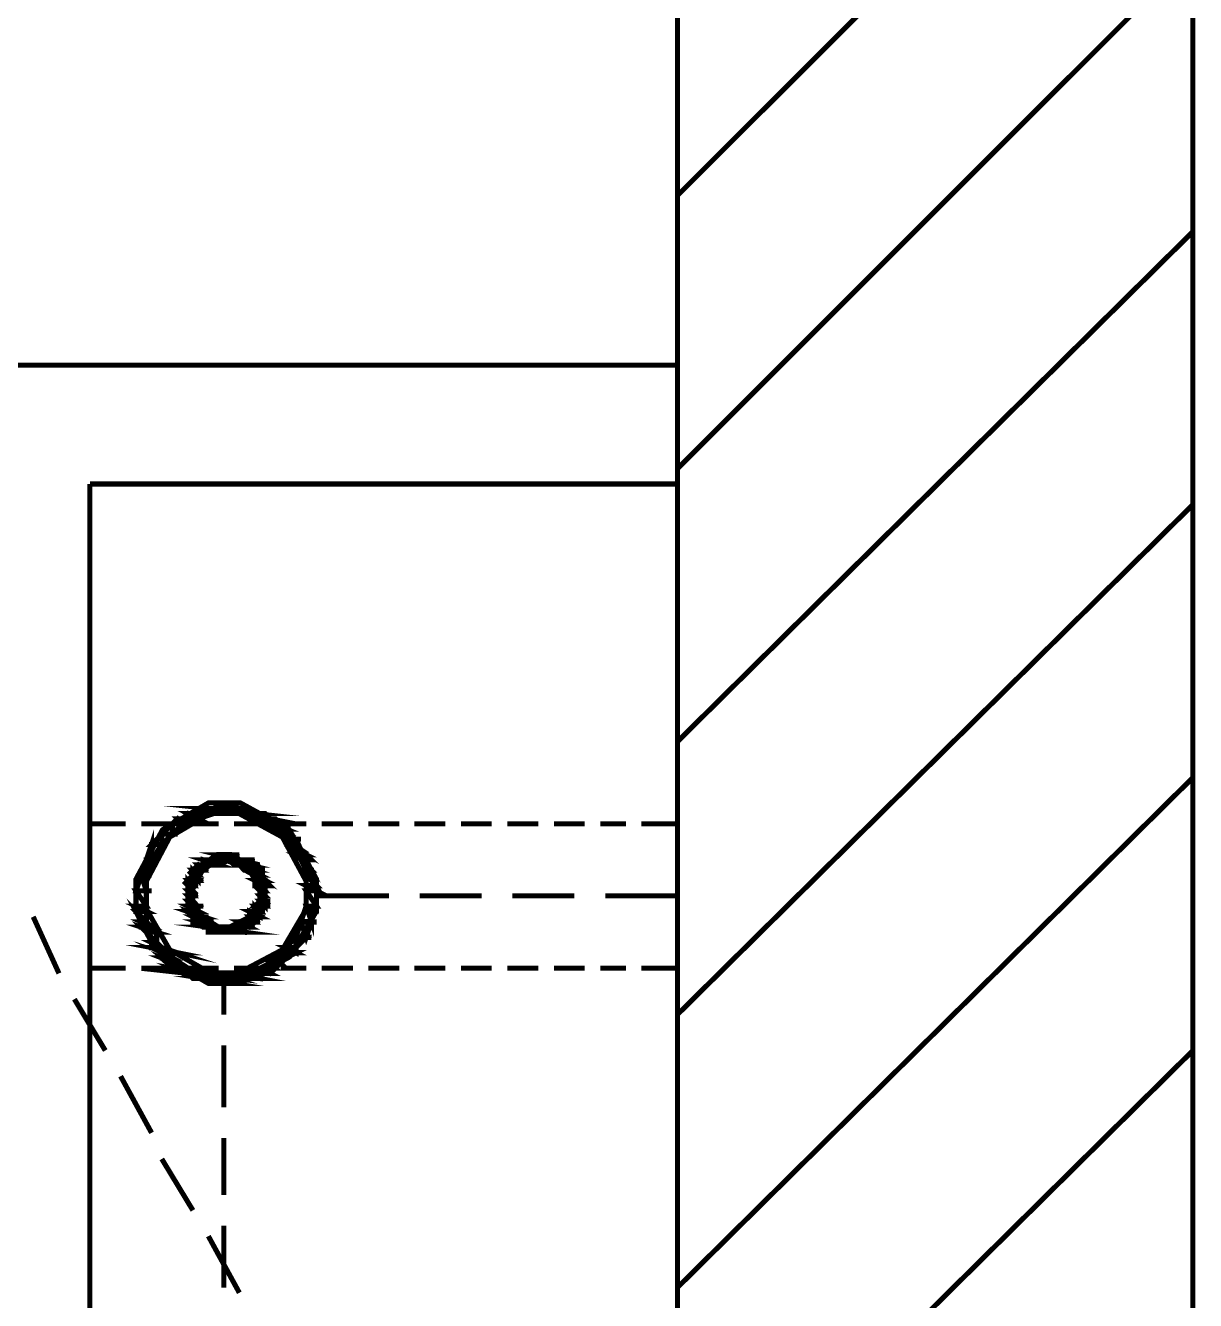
# Model space of a CAD drawing. Header units: metres. Extents: x -593 to 248, y 430 to 1024.
# Drawn here: x -231.32 to -221.69, y 814.31 to 824.8 of the extents above; entities that cross this region are included whole.
import ezdxf

# ---------------------------------------------------------------- set-up
doc = ezdxf.new("R2010")
doc.units = ezdxf.units.M
doc.header["$MEASUREMENT"] = 0
doc.layers.add('C00-00-00-BLACK', color=7, linetype='Continuous')
doc.layers.add('CFF-00-00', color=1, linetype='Continuous')

msp = doc.modelspace()

# ---------------------------------------------------------------- linework, layer by layer
at = {"layer": 'C00-00-00-BLACK', "const_width": 0.0423}
for points in [[(-221.711, 765.245), (-221.711, 832.896)], [(-225.952, 769.484), (-225.952, 828.7)], [(-225.952, 823.4), (-221.711, 827.639)], [(-225.952, 821.153), (-221.711, 825.392)], [(-225.952, 818.907), (-221.711, 823.103)], [(-231.763, 822.004), (-225.952, 822.004)], [(-230.786, 821.027), (-225.952, 821.027)], [(-230.786, 802.885), (-230.786, 821.027)], [(-225.952, 816.661), (-221.711, 820.857)], [(-225.952, 814.415), (-221.711, 818.611)], [(-230.786, 818.231), (-230.49, 818.231)], [(-230.363, 818.231), (-230.107, 818.231)], [(-229.979, 818.231), (-229.725, 818.231)], [(-229.599, 818.231), (-229.345, 818.231)], [(-229.217, 818.231), (-229.006, 818.231)], [(-228.879, 818.231), (-228.621, 818.231)], [(-228.495, 818.231), (-228.241, 818.231)], [(-228.115, 818.231), (-227.861, 818.231)], [(-227.733, 818.231), (-227.479, 818.231)], [(-227.352, 818.231), (-227.096, 818.231)], [(-226.968, 818.231), (-226.714, 818.231)], [(-226.587, 818.231), (-226.375, 818.231)], [(-226.249, 818.231), (-225.952, 818.231)], [(-228.921, 817.638), (-228.325, 817.638)], [(-228.072, 817.638), (-227.563, 817.638)], [(-227.309, 817.638), (-226.8, 817.638)], [(-226.545, 817.638), (-225.952, 817.638)], [(-230.786, 817.043), (-230.49, 817.043)], [(-230.363, 817.043), (-230.107, 817.043)], [(-229.979, 817.043), (-229.725, 817.043)], [(-229.599, 817.043), (-229.345, 817.043)], [(-229.217, 817.043), (-229.006, 817.043)], [(-228.879, 817.043), (-228.621, 817.043)], [(-228.495, 817.043), (-228.241, 817.043)], [(-228.115, 817.043), (-227.861, 817.043)], [(-227.733, 817.043), (-227.479, 817.043)], [(-227.352, 817.043), (-227.096, 817.043)], [(-226.968, 817.043), (-226.714, 817.043)], [(-226.587, 817.043), (-226.375, 817.043)], [(-226.249, 817.043), (-225.952, 817.043)], [(-229.683, 816.661), (-229.683, 816.916)], [(-229.683, 815.899), (-229.683, 816.408)], [(-225.952, 812.169), (-221.711, 816.365)], [(-229.683, 815.177), (-229.683, 815.646)], [(-229.683, 814.415), (-229.683, 814.923)]]:
    msp.add_lwpolyline(points, dxfattribs=at)
for points in [[(-228.921, 817.638), (-228.921, 817.775), (-229.144, 818.181), (-229.549, 818.403), (-229.683, 818.403), (-229.809, 818.403), (-230.188, 818.181), (-230.406, 817.775), (-230.406, 817.638), (-230.406, 817.513), (-230.188, 817.135), (-229.809, 816.917), (-229.683, 816.917), (-229.549, 816.917), (-229.144, 817.135), (-228.921, 817.513), (-228.921, 817.638)], [(-229.683, 818.4), (-229.556, 818.357), (-229.768, 818.357), (-229.683, 818.4)], [(-229.006, 817.638), (-229.006, 817.759), (-229.202, 818.122), (-229.563, 818.318), (-229.683, 818.318), (-229.794, 818.318), (-230.129, 818.122), (-230.321, 817.759), (-230.321, 817.638), (-230.321, 817.528), (-230.129, 817.194), (-229.794, 817.003), (-229.683, 817.003), (-229.563, 817.003), (-229.202, 817.194), (-229.006, 817.528), (-229.006, 817.638)], [(-229.514, 818.357), (-229.811, 818.357), (-229.429, 818.315), (-229.514, 818.357)], [(-230.064, 818.272), (-230.022, 818.231), (-230.107, 818.231), (-230.064, 818.272)], [(-229.979, 818.315), (-229.895, 818.272), (-230.022, 818.272), (-229.979, 818.315)], [(-229.768, 818.315), (-229.979, 818.315), (-229.895, 818.272), (-229.768, 818.315)], [(-229.938, 818.315), (-229.768, 818.315), (-229.979, 818.315), (-229.938, 818.315)], [(-229.811, 818.357), (-229.429, 818.315), (-229.895, 818.315), (-229.811, 818.357)], [(-229.895, 818.315), (-229.386, 818.315), (-229.938, 818.315), (-229.895, 818.315)], [(-229.386, 818.315), (-229.938, 818.315), (-229.386, 818.315)], [(-229.938, 818.315), (-229.386, 818.315), (-229.345, 818.315), (-229.938, 818.315)], [(-229.641, 818.315), (-229.938, 818.315), (-229.768, 818.315), (-229.641, 818.315)], [(-229.429, 818.315), (-229.895, 818.315), (-229.386, 818.315), (-229.429, 818.315)], [(-229.768, 818.357), (-229.514, 818.357), (-229.811, 818.357), (-229.768, 818.357)], [(-229.556, 818.357), (-229.768, 818.357), (-229.514, 818.357), (-229.556, 818.357)], [(-229.345, 818.315), (-229.514, 818.315), (-229.302, 818.272), (-229.345, 818.315)], [(-229.514, 818.315), (-229.302, 818.272), (-229.429, 818.272), (-229.514, 818.315)], [(-229.386, 818.315), (-229.641, 818.315), (-229.345, 818.315), (-229.386, 818.315)], [(-229.641, 818.315), (-229.345, 818.315), (-229.514, 818.315), (-229.641, 818.315)], [(-229.386, 818.272), (-229.175, 818.188), (-229.302, 818.188), (-229.386, 818.272)], [(-229.26, 818.188), (-229.133, 818.104), (-229.175, 818.104), (-229.26, 818.188)], [(-230.194, 818.145), (-230.194, 818.061), (-230.278, 818.061), (-230.194, 818.145)], [(-230.107, 818.231), (-230.107, 818.145), (-230.194, 818.145), (-230.107, 818.231)], [(-230.022, 818.231), (-230.107, 818.231), (-230.107, 818.145), (-230.022, 818.231)], [(-229.938, 818.272), (-230.064, 818.272), (-230.022, 818.231), (-229.938, 818.272)], [(-230.022, 818.272), (-229.938, 818.272), (-230.064, 818.272), (-230.022, 818.272)], [(-229.895, 818.272), (-230.022, 818.272), (-229.938, 818.272), (-229.895, 818.272)], [(-229.26, 818.272), (-229.386, 818.272), (-229.175, 818.188), (-229.26, 818.272)], [(-229.302, 818.272), (-229.429, 818.272), (-229.26, 818.272), (-229.302, 818.272)], [(-229.429, 818.272), (-229.26, 818.272), (-229.386, 818.272), (-229.429, 818.272)], [(-229.175, 818.104), (-229.049, 818.018), (-229.09, 818.018), (-229.175, 818.104)], [(-229.175, 818.188), (-229.26, 818.188), (-229.133, 818.104), (-229.175, 818.188)], [(-229.175, 818.188), (-229.302, 818.188), (-229.26, 818.188), (-229.175, 818.188)], [(-229.302, 818.188), (-229.175, 818.188), (-229.133, 818.188), (-229.302, 818.188)], [(-230.278, 818.061), (-230.278, 817.934), (-230.321, 817.934), (-230.278, 818.061)], [(-230.107, 818.145), (-230.194, 818.145), (-230.107, 818.145)], [(-230.194, 818.145), (-230.107, 818.145), (-230.064, 818.145), (-230.194, 818.145)], [(-230.107, 818.145), (-230.194, 818.145), (-230.194, 818.061), (-230.107, 818.145)], [(-229.09, 818.104), (-229.175, 818.104), (-229.049, 818.018), (-229.09, 818.104)], [(-229.09, 818.104), (-229.049, 818.104), (-229.175, 818.104), (-229.09, 818.104)], [(-229.09, 818.104), (-229.175, 818.104), (-229.133, 818.104), (-229.09, 818.104)], [(-230.321, 817.934), (-230.321, 817.808), (-230.363, 817.808), (-230.321, 817.934)], [(-230.194, 818.061), (-230.278, 818.061), (-230.194, 818.061)], [(-230.278, 818.061), (-230.194, 818.061), (-230.148, 818.061), (-230.278, 818.061)], [(-230.194, 818.061), (-230.278, 818.061), (-230.278, 817.934), (-230.194, 818.061)], [(-229.345, 817.638), (-229.345, 817.697), (-229.451, 817.872), (-229.625, 817.978), (-229.683, 817.978), (-229.736, 817.978), (-229.895, 817.872), (-229.979, 817.697), (-229.979, 817.638), (-229.979, 817.586), (-229.895, 817.427), (-229.736, 817.342), (-229.683, 817.342), (-229.625, 817.342), (-229.451, 817.427), (-229.345, 817.586), (-229.345, 817.638)], [(-229.599, 817.976), (-229.725, 817.976), (-229.556, 817.934), (-229.599, 817.976)], [(-229.725, 817.976), (-229.556, 817.934), (-229.768, 817.934), (-229.725, 817.976)], [(-229.683, 817.976), (-229.599, 817.976), (-229.725, 817.976), (-229.683, 817.976)], [(-229.725, 817.976), (-229.599, 817.976), (-229.556, 817.976), (-229.725, 817.976)], [(-229.599, 817.976), (-229.556, 817.976), (-229.725, 817.976), (-229.599, 817.976)], [(-229.09, 817.976), (-229.006, 817.934), (-229.049, 817.934), (-229.09, 817.976)], [(-229.049, 818.018), (-229.09, 818.018), (-229.006, 817.976), (-229.049, 818.018)], [(-229.006, 817.976), (-229.09, 817.976), (-229.006, 817.934), (-229.006, 817.976)], [(-229.049, 817.934), (-228.963, 817.849), (-229.006, 817.849), (-229.049, 817.934)], [(-229.09, 818.018), (-229.006, 817.976), (-229.09, 817.976), (-229.09, 818.018)], [(-230.278, 817.934), (-230.321, 817.934), (-230.278, 817.934)], [(-230.321, 817.934), (-230.278, 817.934), (-230.236, 817.934), (-230.321, 817.934)], [(-230.278, 817.934), (-230.321, 817.934), (-230.321, 817.808), (-230.278, 817.934)], [(-229.895, 817.892), (-229.852, 817.849), (-229.938, 817.849), (-229.895, 817.892)], [(-229.641, 817.934), (-229.852, 817.934), (-229.725, 817.892), (-229.641, 817.934)], [(-229.386, 817.638), (-229.386, 817.692), (-229.472, 817.85), (-229.633, 817.934), (-229.685, 817.934), (-229.73, 817.934), (-229.86, 817.85), (-229.94, 817.692), (-229.94, 817.638), (-229.94, 817.595), (-229.86, 817.463), (-229.73, 817.383), (-229.685, 817.383), (-229.633, 817.383), (-229.472, 817.463), (-229.386, 817.595), (-229.386, 817.638)], [(-229.938, 817.849), (-229.895, 817.808), (-229.938, 817.808), (-229.938, 817.849)], [(-229.811, 817.892), (-229.895, 817.892), (-229.852, 817.849), (-229.811, 817.892)], [(-229.852, 817.892), (-229.768, 817.892), (-229.895, 817.892), (-229.852, 817.892)], [(-229.811, 817.892), (-229.895, 817.892), (-229.811, 817.892)], [(-229.895, 817.892), (-229.811, 817.892), (-229.768, 817.892), (-229.895, 817.892)], [(-229.811, 817.892), (-229.768, 817.892), (-229.895, 817.892), (-229.811, 817.892)], [(-229.811, 817.892), (-229.895, 817.892), (-229.768, 817.892), (-229.811, 817.892)], [(-229.852, 817.934), (-229.725, 817.892), (-229.852, 817.892), (-229.852, 817.934)], [(-229.811, 817.934), (-229.514, 817.934), (-229.852, 817.934), (-229.811, 817.934)], [(-229.472, 817.934), (-229.852, 817.934), (-229.472, 817.934)], [(-229.852, 817.934), (-229.472, 817.934), (-229.429, 817.934), (-229.852, 817.934)], [(-229.472, 817.934), (-229.429, 817.934), (-229.852, 817.934), (-229.472, 817.934)], [(-229.472, 817.934), (-229.852, 817.934), (-229.514, 817.934), (-229.472, 817.934)], [(-229.725, 817.892), (-229.852, 817.892), (-229.768, 817.892), (-229.725, 817.892)], [(-229.556, 817.934), (-229.768, 817.934), (-229.811, 817.934), (-229.556, 817.934)], [(-229.556, 817.934), (-229.811, 817.934), (-229.514, 817.934), (-229.556, 817.934)], [(-229.472, 817.934), (-229.641, 817.934), (-229.472, 817.892), (-229.472, 817.934)], [(-229.768, 817.934), (-229.556, 817.934), (-229.514, 817.934), (-229.768, 817.934)], [(-229.641, 817.934), (-229.472, 817.892), (-229.599, 817.892), (-229.641, 817.934)], [(-229.429, 817.892), (-229.556, 817.892), (-229.429, 817.849), (-229.429, 817.892)], [(-229.556, 817.892), (-229.429, 817.849), (-229.514, 817.849), (-229.556, 817.892)], [(-229.472, 817.892), (-229.599, 817.892), (-229.472, 817.892)], [(-229.599, 817.892), (-229.472, 817.892), (-229.556, 817.892), (-229.599, 817.892)], [(-229.472, 817.849), (-229.386, 817.808), (-229.429, 817.808), (-229.472, 817.849)], [(-229.429, 817.892), (-229.386, 817.892), (-229.556, 817.892), (-229.429, 817.892)], [(-229.429, 817.892), (-229.556, 817.892), (-229.472, 817.892), (-229.429, 817.892)], [(-229.006, 817.934), (-229.049, 817.934), (-228.963, 817.849), (-229.006, 817.934)], [(-229.006, 817.849), (-228.963, 817.808), (-229.006, 817.808), (-229.006, 817.849)], [(-230.363, 817.808), (-230.321, 817.679), (-230.406, 817.679), (-230.363, 817.808)], [(-230.321, 817.808), (-230.363, 817.808), (-230.321, 817.679), (-230.321, 817.808)], [(-230.363, 817.808), (-230.321, 817.808), (-230.278, 817.808), (-230.363, 817.808)], [(-230.321, 817.808), (-230.278, 817.808), (-230.363, 817.808), (-230.321, 817.808)], [(-229.938, 817.808), (-229.895, 817.765), (-229.979, 817.765), (-229.938, 817.808)], [(-229.895, 817.765), (-229.979, 817.765), (-229.938, 817.722), (-229.895, 817.765)], [(-229.979, 817.765), (-229.938, 817.722), (-229.979, 817.722), (-229.979, 817.765)], [(-229.895, 817.765), (-229.979, 817.765), (-229.895, 817.765)], [(-229.979, 817.765), (-229.895, 817.765), (-229.852, 817.765), (-229.979, 817.765)], [(-229.979, 817.722), (-229.938, 817.679), (-229.979, 817.679), (-229.979, 817.722)], [(-229.852, 817.849), (-229.938, 817.849), (-229.895, 817.808), (-229.852, 817.849)], [(-229.895, 817.808), (-229.938, 817.808), (-229.895, 817.765), (-229.895, 817.808)], [(-229.938, 817.849), (-229.852, 817.849), (-229.811, 817.849), (-229.938, 817.849)], [(-229.852, 817.849), (-229.811, 817.849), (-229.938, 817.849), (-229.852, 817.849)], [(-229.386, 817.849), (-229.472, 817.849), (-229.386, 817.808), (-229.386, 817.849)], [(-229.429, 817.849), (-229.514, 817.849), (-229.386, 817.849), (-229.429, 817.849)], [(-229.514, 817.849), (-229.386, 817.849), (-229.472, 817.849), (-229.514, 817.849)], [(-229.386, 817.808), (-229.429, 817.808), (-229.345, 817.765), (-229.386, 817.808)], [(-229.345, 817.765), (-229.429, 817.765), (-229.345, 817.722), (-229.345, 817.765)], [(-229.472, 817.849), (-229.386, 817.849), (-229.345, 817.849), (-229.472, 817.849)], [(-229.386, 817.849), (-229.345, 817.849), (-229.472, 817.849), (-229.386, 817.849)], [(-229.429, 817.808), (-229.345, 817.765), (-229.429, 817.765), (-229.429, 817.808)], [(-229.429, 817.808), (-229.386, 817.808), (-229.345, 817.808), (-229.429, 817.808)], [(-229.386, 817.808), (-229.345, 817.808), (-229.429, 817.808), (-229.386, 817.808)], [(-229.429, 817.765), (-229.345, 817.722), (-229.429, 817.722), (-229.429, 817.765)], [(-229.386, 817.722), (-229.345, 817.679), (-229.386, 817.679), (-229.386, 817.722)], [(-228.963, 817.849), (-229.006, 817.849), (-228.963, 817.808), (-228.963, 817.849)], [(-228.963, 817.808), (-229.006, 817.808), (-228.921, 817.722), (-228.963, 817.808)], [(-229.006, 817.808), (-228.921, 817.722), (-229.006, 817.722), (-229.006, 817.808)], [(-230.321, 817.679), (-230.406, 817.679), (-230.321, 817.553), (-230.321, 817.679)], [(-230.406, 817.679), (-230.321, 817.553), (-230.406, 817.553), (-230.406, 817.679)], [(-230.406, 817.679), (-230.321, 817.679), (-230.278, 817.679), (-230.406, 817.679)], [(-230.321, 817.679), (-230.278, 817.679), (-230.406, 817.679), (-230.321, 817.679)], [(-229.938, 817.679), (-229.979, 817.679), (-229.938, 817.638), (-229.938, 817.679)], [(-229.938, 817.722), (-229.979, 817.722), (-229.938, 817.679), (-229.938, 817.722)], [(-229.938, 817.722), (-229.979, 817.722), (-229.938, 817.722)], [(-229.979, 817.722), (-229.938, 817.722), (-229.895, 817.722), (-229.979, 817.722)], [(-229.979, 817.679), (-229.938, 817.638), (-229.979, 817.638), (-229.979, 817.679)], [(-229.979, 817.638), (-229.938, 817.595), (-229.979, 817.595), (-229.979, 817.638)], [(-229.345, 817.722), (-229.429, 817.722), (-229.345, 817.722)], [(-229.429, 817.722), (-229.345, 817.722), (-229.386, 817.722), (-229.429, 817.722)], [(-229.345, 817.679), (-229.386, 817.679), (-229.345, 817.638), (-229.345, 817.679)], [(-229.345, 817.722), (-229.386, 817.722), (-229.345, 817.679), (-229.345, 817.722)], [(-229.386, 817.679), (-229.345, 817.638), (-229.386, 817.638), (-229.386, 817.679)], [(-229.386, 817.638), (-229.345, 817.595), (-229.386, 817.595), (-229.386, 817.638)], [(-228.921, 817.722), (-229.006, 817.722), (-228.921, 817.679), (-228.921, 817.722)], [(-228.921, 817.679), (-229.006, 817.679), (-228.921, 817.553), (-228.921, 817.679)], [(-229.006, 817.722), (-228.921, 817.679), (-229.006, 817.679), (-229.006, 817.722)], [(-229.006, 817.679), (-228.921, 817.553), (-229.006, 817.553), (-229.006, 817.679)], [(-230.321, 817.553), (-230.406, 817.553), (-230.321, 817.511), (-230.321, 817.553)], [(-230.406, 817.509), (-230.321, 817.423), (-230.363, 817.423), (-230.406, 817.509)], [(-230.406, 817.553), (-230.321, 817.511), (-230.406, 817.511), (-230.406, 817.553)], [(-229.895, 817.553), (-229.979, 817.553), (-229.895, 817.511), (-229.895, 817.553)], [(-229.938, 817.595), (-229.979, 817.595), (-229.938, 817.553), (-229.938, 817.595)], [(-229.938, 817.638), (-229.979, 817.638), (-229.938, 817.595), (-229.938, 817.638)], [(-229.979, 817.638), (-229.938, 817.638), (-229.895, 817.638), (-229.979, 817.638)], [(-229.938, 817.638), (-229.895, 817.638), (-229.979, 817.638), (-229.938, 817.638)], [(-229.979, 817.595), (-229.938, 817.553), (-229.979, 817.553), (-229.979, 817.595)], [(-229.979, 817.553), (-229.895, 817.511), (-229.979, 817.511), (-229.979, 817.553)], [(-229.895, 817.553), (-229.852, 817.553), (-229.979, 817.553), (-229.895, 817.553)], [(-229.895, 817.553), (-229.979, 817.553), (-229.938, 817.553), (-229.895, 817.553)], [(-229.386, 817.595), (-229.345, 817.553), (-229.429, 817.553), (-229.386, 817.595)], [(-229.345, 817.553), (-229.429, 817.553), (-229.386, 817.509), (-229.345, 817.553)], [(-229.429, 817.553), (-229.386, 817.509), (-229.429, 817.509), (-229.429, 817.553)], [(-229.345, 817.553), (-229.429, 817.553), (-229.345, 817.553)], [(-229.429, 817.553), (-229.345, 817.553), (-229.302, 817.553), (-229.429, 817.553)], [(-229.345, 817.595), (-229.386, 817.595), (-229.345, 817.553), (-229.345, 817.595)], [(-229.345, 817.638), (-229.386, 817.638), (-229.345, 817.595), (-229.345, 817.638)], [(-229.345, 817.595), (-229.386, 817.595), (-229.345, 817.595)], [(-229.386, 817.595), (-229.345, 817.595), (-229.302, 817.595), (-229.386, 817.595)], [(-229.006, 817.553), (-228.963, 817.426), (-229.049, 817.426), (-229.006, 817.553)], [(-228.963, 817.553), (-229.006, 817.553), (-228.963, 817.426), (-228.963, 817.553)], [(-228.963, 817.553), (-228.921, 817.553), (-229.006, 817.553), (-228.963, 817.553)], [(-228.963, 817.553), (-229.006, 817.553), (-228.921, 817.553), (-228.963, 817.553)], [(-230.321, 817.509), (-230.406, 817.509), (-230.321, 817.423), (-230.321, 817.509)], [(-230.321, 817.423), (-230.363, 817.423), (-230.278, 817.381), (-230.321, 817.423)], [(-229.895, 817.509), (-229.979, 817.509), (-229.852, 817.466), (-229.895, 817.509)], [(-229.979, 817.509), (-229.852, 817.466), (-229.938, 817.466), (-229.979, 817.509)], [(-229.852, 817.466), (-229.938, 817.466), (-229.852, 817.423), (-229.852, 817.466)], [(-229.895, 817.423), (-229.768, 817.381), (-229.852, 817.381), (-229.895, 817.423)], [(-229.938, 817.466), (-229.852, 817.423), (-229.938, 817.423), (-229.938, 817.466)], [(-229.852, 817.466), (-229.938, 817.466), (-229.852, 817.466)], [(-229.938, 817.466), (-229.852, 817.466), (-229.808, 817.466), (-229.938, 817.466)], [(-229.472, 817.466), (-229.429, 817.423), (-229.514, 817.423), (-229.472, 817.466)], [(-229.386, 817.509), (-229.472, 817.509), (-229.386, 817.466), (-229.386, 817.509)], [(-229.386, 817.466), (-229.472, 817.466), (-229.429, 817.423), (-229.386, 817.466)], [(-229.472, 817.509), (-229.386, 817.466), (-229.472, 817.466), (-229.472, 817.509)], [(-229.386, 817.509), (-229.429, 817.509), (-229.472, 817.509), (-229.386, 817.509)], [(-229.429, 817.509), (-229.386, 817.509), (-229.345, 817.509), (-229.429, 817.509)], [(-229.049, 817.423), (-229.006, 817.297), (-229.09, 817.297), (-229.049, 817.423)], [(-230.278, 817.381), (-230.363, 817.381), (-230.236, 817.339), (-230.278, 817.381)], [(-230.363, 817.381), (-230.236, 817.339), (-230.321, 817.339), (-230.363, 817.381)], [(-230.321, 817.339), (-230.236, 817.254), (-230.278, 817.254), (-230.321, 817.339)], [(-230.363, 817.423), (-230.278, 817.381), (-230.363, 817.381), (-230.363, 817.423)], [(-230.236, 817.339), (-230.321, 817.339), (-230.236, 817.254), (-230.236, 817.339)], [(-229.514, 817.381), (-229.811, 817.381), (-229.514, 817.339), (-229.514, 817.381)], [(-229.811, 817.423), (-229.895, 817.423), (-229.768, 817.381), (-229.811, 817.423)], [(-229.852, 817.423), (-229.938, 817.423), (-229.811, 817.423), (-229.852, 817.423)], [(-229.938, 817.423), (-229.811, 817.423), (-229.895, 817.423), (-229.938, 817.423)], [(-229.895, 817.423), (-229.811, 817.423), (-229.768, 817.423), (-229.895, 817.423)], [(-229.811, 817.423), (-229.768, 817.423), (-229.895, 817.423), (-229.811, 817.423)], [(-229.725, 817.381), (-229.683, 817.381), (-229.852, 817.381), (-229.725, 817.381)], [(-229.725, 817.381), (-229.852, 817.381), (-229.768, 817.381), (-229.725, 817.381)], [(-229.683, 817.381), (-229.641, 817.381), (-229.852, 817.381), (-229.683, 817.381)], [(-229.683, 817.381), (-229.852, 817.381), (-229.725, 817.381), (-229.683, 817.381)], [(-229.641, 817.381), (-229.599, 817.381), (-229.852, 817.381), (-229.641, 817.381)], [(-229.641, 817.381), (-229.852, 817.381), (-229.683, 817.381), (-229.641, 817.381)], [(-229.472, 817.381), (-229.852, 817.381), (-229.514, 817.381), (-229.472, 817.381)], [(-229.852, 817.381), (-229.514, 817.381), (-229.811, 817.381), (-229.852, 817.381)], [(-229.811, 817.381), (-229.514, 817.339), (-229.811, 817.339), (-229.811, 817.381)], [(-229.514, 817.339), (-229.811, 817.339), (-229.556, 817.339), (-229.514, 817.339)], [(-229.811, 817.339), (-229.556, 817.339), (-229.768, 817.339), (-229.811, 817.339)], [(-229.599, 817.339), (-229.556, 817.339), (-229.768, 817.339), (-229.599, 817.339)], [(-229.599, 817.339), (-229.768, 817.339), (-229.556, 817.339), (-229.599, 817.339)], [(-229.641, 817.339), (-229.683, 817.339), (-229.768, 817.339), (-229.641, 817.339)], [(-229.768, 817.339), (-229.599, 817.339), (-229.641, 817.339), (-229.768, 817.339)], [(-229.641, 817.339), (-229.599, 817.339), (-229.683, 817.339), (-229.641, 817.339)], [(-229.599, 817.381), (-229.472, 817.381), (-229.641, 817.381), (-229.599, 817.381)], [(-229.641, 817.381), (-229.472, 817.381), (-229.429, 817.381), (-229.641, 817.381)], [(-229.472, 817.381), (-229.429, 817.381), (-229.641, 817.381), (-229.472, 817.381)], [(-229.556, 817.423), (-229.472, 817.381), (-229.599, 817.381), (-229.556, 817.423)], [(-229.429, 817.423), (-229.556, 817.423), (-229.472, 817.381), (-229.429, 817.423)], [(-229.599, 817.381), (-229.472, 817.381), (-229.429, 817.381), (-229.599, 817.381)], [(-229.472, 817.381), (-229.429, 817.381), (-229.599, 817.381), (-229.472, 817.381)], [(-229.472, 817.381), (-229.599, 817.381), (-229.472, 817.381)], [(-229.514, 817.423), (-229.429, 817.423), (-229.556, 817.423), (-229.514, 817.423)], [(-229.429, 817.423), (-229.514, 817.423), (-229.429, 817.423)], [(-229.514, 817.423), (-229.429, 817.423), (-229.386, 817.423), (-229.514, 817.423)], [(-229.429, 817.423), (-229.514, 817.423), (-229.429, 817.423)], [(-228.963, 817.423), (-229.049, 817.423), (-229.006, 817.297), (-228.963, 817.423)], [(-229.049, 817.423), (-228.963, 817.423), (-228.921, 817.423), (-229.049, 817.423)], [(-228.963, 817.423), (-228.921, 817.423), (-229.049, 817.423), (-228.963, 817.423)], [(-230.194, 817.212), (-230.278, 817.212), (-230.067, 817.17), (-230.194, 817.212)], [(-230.278, 817.212), (-230.067, 817.17), (-230.194, 817.17), (-230.278, 817.212)], [(-230.236, 817.254), (-230.278, 817.254), (-230.194, 817.212), (-230.236, 817.254)], [(-230.278, 817.254), (-230.194, 817.212), (-230.278, 817.212), (-230.278, 817.254)], [(-229.09, 817.297), (-229.09, 817.212), (-229.175, 817.212), (-229.09, 817.297)], [(-229.006, 817.297), (-229.09, 817.297), (-229.006, 817.297)], [(-229.09, 817.297), (-229.006, 817.297), (-228.963, 817.297), (-229.09, 817.297)], [(-229.006, 817.297), (-229.09, 817.297), (-229.09, 817.212), (-229.006, 817.297)], [(-230.107, 817.127), (-230.194, 817.127), (-229.979, 817.043), (-230.107, 817.127)], [(-230.194, 817.127), (-229.979, 817.043), (-230.107, 817.043), (-230.194, 817.127)], [(-230.107, 817.17), (-230.191, 817.17), (-230.107, 817.127), (-230.107, 817.17)], [(-230.191, 817.17), (-230.107, 817.127), (-230.191, 817.127), (-230.191, 817.17)], [(-229.26, 817.127), (-229.217, 817.084), (-229.302, 817.084), (-229.26, 817.127)], [(-229.175, 817.17), (-229.175, 817.127), (-229.26, 817.127), (-229.175, 817.17)], [(-229.175, 817.127), (-229.26, 817.127), (-229.217, 817.084), (-229.175, 817.127)], [(-229.09, 817.212), (-229.175, 817.212), (-229.09, 817.17), (-229.09, 817.212)], [(-229.175, 817.212), (-229.09, 817.17), (-229.175, 817.17), (-229.175, 817.212)], [(-229.09, 817.17), (-229.175, 817.17), (-229.175, 817.127), (-229.09, 817.17)], [(-229.979, 817.043), (-230.107, 817.043), (-229.852, 817), (-229.979, 817.043)], [(-230.107, 817.043), (-229.852, 817), (-230.022, 817), (-230.107, 817.043)], [(-229.979, 817.043), (-230.107, 817.043), (-229.979, 817.043)], [(-230.107, 817.043), (-229.979, 817.043), (-229.938, 817.043), (-230.107, 817.043)], [(-229.386, 817.043), (-229.302, 817), (-229.472, 817), (-229.386, 817.043)], [(-229.302, 817.084), (-229.26, 817.043), (-229.386, 817.043), (-229.302, 817.084)], [(-229.26, 817.043), (-229.386, 817.043), (-229.302, 817), (-229.26, 817.043)], [(-229.217, 817.084), (-229.302, 817.084), (-229.26, 817.043), (-229.217, 817.084)], [(-229.725, 817), (-229.979, 817), (-229.599, 816.958), (-229.725, 817)], [(-229.599, 816.916), (-229.725, 816.916), (-229.852, 816.958), (-229.599, 816.916)], [(-229.852, 816.958), (-229.472, 816.958), (-229.599, 816.916), (-229.852, 816.958)], [(-229.852, 817), (-230.022, 817), (-229.768, 817), (-229.852, 817)], [(-230.022, 817), (-229.768, 817), (-229.979, 817), (-230.022, 817)], [(-229.979, 817), (-229.599, 816.958), (-229.938, 816.958), (-229.979, 817)], [(-229.725, 817), (-229.683, 817), (-229.979, 817), (-229.725, 817)], [(-229.725, 817), (-229.979, 817), (-229.768, 817), (-229.725, 817)], [(-229.386, 816.958), (-229.938, 816.958), (-229.429, 816.958), (-229.386, 816.958)], [(-229.938, 816.958), (-229.429, 816.958), (-229.895, 816.958), (-229.938, 816.958)], [(-229.429, 816.958), (-229.895, 816.958), (-229.472, 816.958), (-229.429, 816.958)], [(-229.895, 816.958), (-229.472, 816.958), (-229.852, 816.958), (-229.895, 816.958)], [(-229.386, 817), (-229.599, 817), (-229.386, 816.958), (-229.386, 817)], [(-229.599, 816.916), (-229.556, 816.916), (-229.725, 816.916), (-229.599, 816.916)], [(-229.599, 817), (-229.386, 816.958), (-229.599, 816.958), (-229.599, 817)], [(-229.514, 817), (-229.386, 817), (-229.599, 817), (-229.514, 817)], [(-229.472, 817), (-229.345, 817), (-229.514, 817), (-229.472, 817)], [(-229.345, 817), (-229.514, 817), (-229.386, 817), (-229.345, 817)], [(-229.302, 817), (-229.472, 817), (-229.345, 817), (-229.302, 817)]]:
    msp.add_lwpolyline(points, close=True, dxfattribs=at)
at = {"layer": 'C00-00-00-BLACK'}
for points in [[(-229.979, 818.315), (-229.895, 818.272), (-230.022, 818.272), (-229.979, 818.315)], [(-229.938, 818.315), (-229.768, 818.315), (-229.979, 818.315), (-229.938, 818.315)], [(-229.768, 818.315), (-229.979, 818.315), (-229.895, 818.272), (-229.768, 818.315)], [(-229.895, 818.315), (-229.386, 818.315), (-229.938, 818.315), (-229.895, 818.315)], [(-229.386, 818.315), (-229.938, 818.315), (-229.386, 818.315)], [(-229.938, 818.315), (-229.386, 818.315), (-229.345, 818.315), (-229.938, 818.315)], [(-229.641, 818.315), (-229.938, 818.315), (-229.768, 818.315), (-229.641, 818.315)], [(-229.811, 818.357), (-229.429, 818.315), (-229.895, 818.315), (-229.811, 818.357)], [(-229.429, 818.315), (-229.895, 818.315), (-229.386, 818.315), (-229.429, 818.315)], [(-229.768, 818.357), (-229.514, 818.357), (-229.811, 818.357), (-229.768, 818.357)], [(-229.514, 818.357), (-229.811, 818.357), (-229.429, 818.315), (-229.514, 818.357)], [(-229.683, 818.4), (-229.556, 818.357), (-229.768, 818.357), (-229.683, 818.4)], [(-229.556, 818.357), (-229.768, 818.357), (-229.514, 818.357), (-229.556, 818.357)], [(-229.386, 818.315), (-229.641, 818.315), (-229.345, 818.315), (-229.386, 818.315)], [(-229.641, 818.315), (-229.345, 818.315), (-229.514, 818.315), (-229.641, 818.315)], [(-229.345, 818.315), (-229.514, 818.315), (-229.302, 818.272), (-229.345, 818.315)], [(-229.514, 818.315), (-229.302, 818.272), (-229.429, 818.272), (-229.514, 818.315)], [(-230.107, 818.231), (-230.107, 818.145), (-230.194, 818.145), (-230.107, 818.231)], [(-230.064, 818.272), (-230.022, 818.231), (-230.107, 818.231), (-230.064, 818.272)], [(-230.022, 818.231), (-230.107, 818.231), (-230.107, 818.145), (-230.022, 818.231)], [(-230.022, 818.272), (-229.938, 818.272), (-230.064, 818.272), (-230.022, 818.272)], [(-229.938, 818.272), (-230.064, 818.272), (-230.022, 818.231), (-229.938, 818.272)], [(-229.895, 818.272), (-230.022, 818.272), (-229.938, 818.272), (-229.895, 818.272)], [(-229.302, 818.272), (-229.429, 818.272), (-229.26, 818.272), (-229.302, 818.272)], [(-229.429, 818.272), (-229.26, 818.272), (-229.386, 818.272), (-229.429, 818.272)], [(-229.26, 818.272), (-229.386, 818.272), (-229.175, 818.188), (-229.26, 818.272)], [(-229.386, 818.272), (-229.175, 818.188), (-229.302, 818.188), (-229.386, 818.272)], [(-230.194, 818.145), (-230.194, 818.061), (-230.278, 818.061), (-230.194, 818.145)], [(-230.107, 818.145), (-230.194, 818.145), (-230.107, 818.145)], [(-230.194, 818.145), (-230.107, 818.145), (-230.064, 818.145), (-230.194, 818.145)], [(-230.107, 818.145), (-230.194, 818.145), (-230.194, 818.061), (-230.107, 818.145)], [(-229.175, 818.188), (-229.302, 818.188), (-229.26, 818.188), (-229.175, 818.188)], [(-229.302, 818.188), (-229.175, 818.188), (-229.133, 818.188), (-229.302, 818.188)], [(-229.175, 818.188), (-229.26, 818.188), (-229.133, 818.104), (-229.175, 818.188)], [(-229.26, 818.188), (-229.133, 818.104), (-229.175, 818.104), (-229.26, 818.188)], [(-229.09, 818.104), (-229.049, 818.104), (-229.175, 818.104), (-229.09, 818.104)], [(-229.09, 818.104), (-229.175, 818.104), (-229.133, 818.104), (-229.09, 818.104)], [(-229.09, 818.104), (-229.175, 818.104), (-229.049, 818.018), (-229.09, 818.104)], [(-229.175, 818.104), (-229.049, 818.018), (-229.09, 818.018), (-229.175, 818.104)], [(-230.278, 818.061), (-230.278, 817.934), (-230.321, 817.934), (-230.278, 818.061)], [(-230.194, 818.061), (-230.278, 818.061), (-230.194, 818.061)], [(-230.278, 818.061), (-230.194, 818.061), (-230.148, 818.061), (-230.278, 818.061)], [(-230.194, 818.061), (-230.278, 818.061), (-230.278, 817.934), (-230.194, 818.061)], [(-229.049, 818.018), (-229.09, 818.018), (-229.006, 817.976), (-229.049, 818.018)], [(-229.09, 818.018), (-229.006, 817.976), (-229.09, 817.976), (-229.09, 818.018)], [(-230.321, 817.934), (-230.321, 817.808), (-230.363, 817.808), (-230.321, 817.934)], [(-230.278, 817.934), (-230.321, 817.934), (-230.278, 817.934)], [(-230.321, 817.934), (-230.278, 817.934), (-230.236, 817.934), (-230.321, 817.934)], [(-230.278, 817.934), (-230.321, 817.934), (-230.321, 817.808), (-230.278, 817.934)], [(-229.895, 817.892), (-229.852, 817.849), (-229.938, 817.849), (-229.895, 817.892)], [(-229.852, 817.892), (-229.768, 817.892), (-229.895, 817.892), (-229.852, 817.892)], [(-229.811, 817.892), (-229.895, 817.892), (-229.811, 817.892)], [(-229.895, 817.892), (-229.811, 817.892), (-229.768, 817.892), (-229.895, 817.892)], [(-229.811, 817.892), (-229.768, 817.892), (-229.895, 817.892), (-229.811, 817.892)], [(-229.811, 817.892), (-229.895, 817.892), (-229.768, 817.892), (-229.811, 817.892)], [(-229.811, 817.892), (-229.895, 817.892), (-229.852, 817.849), (-229.811, 817.892)], [(-229.811, 817.934), (-229.514, 817.934), (-229.852, 817.934), (-229.811, 817.934)], [(-229.472, 817.934), (-229.852, 817.934), (-229.472, 817.934)], [(-229.852, 817.934), (-229.472, 817.934), (-229.429, 817.934), (-229.852, 817.934)], [(-229.472, 817.934), (-229.429, 817.934), (-229.852, 817.934), (-229.472, 817.934)], [(-229.472, 817.934), (-229.852, 817.934), (-229.514, 817.934), (-229.472, 817.934)], [(-229.641, 817.934), (-229.852, 817.934), (-229.725, 817.892), (-229.641, 817.934)], [(-229.852, 817.934), (-229.725, 817.892), (-229.852, 817.892), (-229.852, 817.934)], [(-229.725, 817.892), (-229.852, 817.892), (-229.768, 817.892), (-229.725, 817.892)], [(-229.556, 817.934), (-229.768, 817.934), (-229.811, 817.934), (-229.556, 817.934)], [(-229.556, 817.934), (-229.811, 817.934), (-229.514, 817.934), (-229.556, 817.934)], [(-229.725, 817.976), (-229.556, 817.934), (-229.768, 817.934), (-229.725, 817.976)], [(-229.768, 817.934), (-229.556, 817.934), (-229.514, 817.934), (-229.768, 817.934)], [(-229.683, 817.976), (-229.599, 817.976), (-229.725, 817.976), (-229.683, 817.976)], [(-229.725, 817.976), (-229.599, 817.976), (-229.556, 817.976), (-229.725, 817.976)], [(-229.599, 817.976), (-229.556, 817.976), (-229.725, 817.976), (-229.599, 817.976)], [(-229.599, 817.976), (-229.725, 817.976), (-229.556, 817.934), (-229.599, 817.976)], [(-229.472, 817.934), (-229.641, 817.934), (-229.472, 817.892), (-229.472, 817.934)], [(-229.641, 817.934), (-229.472, 817.892), (-229.599, 817.892), (-229.641, 817.934)], [(-229.472, 817.892), (-229.599, 817.892), (-229.472, 817.892)], [(-229.599, 817.892), (-229.472, 817.892), (-229.556, 817.892), (-229.599, 817.892)], [(-229.429, 817.892), (-229.386, 817.892), (-229.556, 817.892), (-229.429, 817.892)], [(-229.429, 817.892), (-229.556, 817.892), (-229.472, 817.892), (-229.429, 817.892)], [(-229.429, 817.892), (-229.556, 817.892), (-229.429, 817.849), (-229.429, 817.892)], [(-229.556, 817.892), (-229.429, 817.849), (-229.514, 817.849), (-229.556, 817.892)], [(-229.006, 817.976), (-229.09, 817.976), (-229.006, 817.934), (-229.006, 817.976)], [(-229.09, 817.976), (-229.006, 817.934), (-229.049, 817.934), (-229.09, 817.976)], [(-229.006, 817.934), (-229.049, 817.934), (-228.963, 817.849), (-229.006, 817.934)], [(-229.049, 817.934), (-228.963, 817.849), (-229.006, 817.849), (-229.049, 817.934)], [(-230.363, 817.808), (-230.321, 817.679), (-230.406, 817.679), (-230.363, 817.808)], [(-230.363, 817.808), (-230.321, 817.808), (-230.278, 817.808), (-230.363, 817.808)], [(-230.321, 817.808), (-230.278, 817.808), (-230.363, 817.808), (-230.321, 817.808)], [(-230.321, 817.808), (-230.363, 817.808), (-230.321, 817.679), (-230.321, 817.808)], [(-229.938, 817.808), (-229.895, 817.765), (-229.979, 817.765), (-229.938, 817.808)], [(-229.938, 817.849), (-229.852, 817.849), (-229.811, 817.849), (-229.938, 817.849)], [(-229.852, 817.849), (-229.811, 817.849), (-229.938, 817.849), (-229.852, 817.849)], [(-229.852, 817.849), (-229.938, 817.849), (-229.895, 817.808), (-229.852, 817.849)], [(-229.938, 817.849), (-229.895, 817.808), (-229.938, 817.808), (-229.938, 817.849)], [(-229.895, 817.808), (-229.938, 817.808), (-229.895, 817.765), (-229.895, 817.808)], [(-229.429, 817.849), (-229.514, 817.849), (-229.386, 817.849), (-229.429, 817.849)], [(-229.514, 817.849), (-229.386, 817.849), (-229.472, 817.849), (-229.514, 817.849)], [(-229.472, 817.849), (-229.386, 817.849), (-229.345, 817.849), (-229.472, 817.849)], [(-229.386, 817.849), (-229.345, 817.849), (-229.472, 817.849), (-229.386, 817.849)], [(-229.386, 817.849), (-229.472, 817.849), (-229.386, 817.808), (-229.386, 817.849)], [(-229.472, 817.849), (-229.386, 817.808), (-229.429, 817.808), (-229.472, 817.849)], [(-229.429, 817.808), (-229.386, 817.808), (-229.345, 817.808), (-229.429, 817.808)], [(-229.386, 817.808), (-229.345, 817.808), (-229.429, 817.808), (-229.386, 817.808)], [(-229.386, 817.808), (-229.429, 817.808), (-229.345, 817.765), (-229.386, 817.808)], [(-229.429, 817.808), (-229.345, 817.765), (-229.429, 817.765), (-229.429, 817.808)], [(-228.963, 817.849), (-229.006, 817.849), (-228.963, 817.808), (-228.963, 817.849)], [(-229.006, 817.849), (-228.963, 817.808), (-229.006, 817.808), (-229.006, 817.849)], [(-228.963, 817.808), (-229.006, 817.808), (-228.921, 817.722), (-228.963, 817.808)], [(-229.006, 817.808), (-228.921, 817.722), (-229.006, 817.722), (-229.006, 817.808)], [(-230.406, 817.679), (-230.321, 817.679), (-230.278, 817.679), (-230.406, 817.679)], [(-230.321, 817.679), (-230.278, 817.679), (-230.406, 817.679), (-230.321, 817.679)], [(-230.321, 817.679), (-230.406, 817.679), (-230.321, 817.553), (-230.321, 817.679)], [(-230.406, 817.679), (-230.321, 817.553), (-230.406, 817.553), (-230.406, 817.679)], [(-229.895, 817.765), (-229.979, 817.765), (-229.895, 817.765)], [(-229.979, 817.765), (-229.895, 817.765), (-229.852, 817.765), (-229.979, 817.765)], [(-229.895, 817.765), (-229.979, 817.765), (-229.938, 817.722), (-229.895, 817.765)], [(-229.979, 817.765), (-229.938, 817.722), (-229.979, 817.722), (-229.979, 817.765)], [(-229.938, 817.722), (-229.979, 817.722), (-229.938, 817.722)], [(-229.979, 817.722), (-229.938, 817.722), (-229.895, 817.722), (-229.979, 817.722)], [(-229.938, 817.722), (-229.979, 817.722), (-229.938, 817.679), (-229.938, 817.722)], [(-229.979, 817.722), (-229.938, 817.679), (-229.979, 817.679), (-229.979, 817.722)], [(-229.938, 817.679), (-229.979, 817.679), (-229.938, 817.638), (-229.938, 817.679)], [(-229.979, 817.679), (-229.938, 817.638), (-229.979, 817.638), (-229.979, 817.679)], [(-229.345, 817.765), (-229.429, 817.765), (-229.345, 817.722), (-229.345, 817.765)], [(-229.429, 817.765), (-229.345, 817.722), (-229.429, 817.722), (-229.429, 817.765)], [(-229.345, 817.722), (-229.429, 817.722), (-229.345, 817.722)], [(-229.429, 817.722), (-229.345, 817.722), (-229.386, 817.722), (-229.429, 817.722)], [(-229.345, 817.722), (-229.386, 817.722), (-229.345, 817.679), (-229.345, 817.722)], [(-229.386, 817.722), (-229.345, 817.679), (-229.386, 817.679), (-229.386, 817.722)], [(-229.345, 817.679), (-229.386, 817.679), (-229.345, 817.638), (-229.345, 817.679)], [(-229.386, 817.679), (-229.345, 817.638), (-229.386, 817.638), (-229.386, 817.679)], [(-228.921, 817.722), (-229.006, 817.722), (-228.921, 817.679), (-228.921, 817.722)], [(-229.006, 817.722), (-228.921, 817.679), (-229.006, 817.679), (-229.006, 817.722)], [(-228.921, 817.679), (-229.006, 817.679), (-228.921, 817.553), (-228.921, 817.679)], [(-229.006, 817.679), (-228.921, 817.553), (-229.006, 817.553), (-229.006, 817.679)], [(-229.979, 817.638), (-229.938, 817.638), (-229.895, 817.638), (-229.979, 817.638)], [(-229.938, 817.638), (-229.895, 817.638), (-229.979, 817.638), (-229.938, 817.638)], [(-229.938, 817.638), (-229.979, 817.638), (-229.938, 817.595), (-229.938, 817.638)], [(-229.979, 817.638), (-229.938, 817.595), (-229.979, 817.595), (-229.979, 817.638)], [(-229.938, 817.595), (-229.979, 817.595), (-229.938, 817.553), (-229.938, 817.595)], [(-229.979, 817.595), (-229.938, 817.553), (-229.979, 817.553), (-229.979, 817.595)], [(-229.386, 817.595), (-229.345, 817.553), (-229.429, 817.553), (-229.386, 817.595)], [(-229.345, 817.638), (-229.386, 817.638), (-229.345, 817.595), (-229.345, 817.638)], [(-229.386, 817.638), (-229.345, 817.595), (-229.386, 817.595), (-229.386, 817.638)], [(-229.345, 817.595), (-229.386, 817.595), (-229.345, 817.595)], [(-229.386, 817.595), (-229.345, 817.595), (-229.302, 817.595), (-229.386, 817.595)], [(-229.345, 817.595), (-229.386, 817.595), (-229.345, 817.553), (-229.345, 817.595)], [(-230.321, 817.553), (-230.406, 817.553), (-230.321, 817.511), (-230.321, 817.553)], [(-230.406, 817.553), (-230.321, 817.511), (-230.406, 817.511), (-230.406, 817.553)], [(-230.321, 817.509), (-230.406, 817.509), (-230.321, 817.423), (-230.321, 817.509)], [(-230.406, 817.509), (-230.321, 817.423), (-230.363, 817.423), (-230.406, 817.509)], [(-229.895, 817.553), (-229.852, 817.553), (-229.979, 817.553), (-229.895, 817.553)], [(-229.895, 817.553), (-229.979, 817.553), (-229.938, 817.553), (-229.895, 817.553)], [(-229.895, 817.553), (-229.979, 817.553), (-229.895, 817.511), (-229.895, 817.553)], [(-229.979, 817.553), (-229.895, 817.511), (-229.979, 817.511), (-229.979, 817.553)], [(-229.895, 817.509), (-229.979, 817.509), (-229.852, 817.466), (-229.895, 817.509)], [(-229.979, 817.509), (-229.852, 817.466), (-229.938, 817.466), (-229.979, 817.509)], [(-229.852, 817.466), (-229.938, 817.466), (-229.852, 817.466)], [(-229.938, 817.466), (-229.852, 817.466), (-229.808, 817.466), (-229.938, 817.466)], [(-229.852, 817.466), (-229.938, 817.466), (-229.852, 817.423), (-229.852, 817.466)], [(-229.938, 817.466), (-229.852, 817.423), (-229.938, 817.423), (-229.938, 817.466)], [(-229.472, 817.466), (-229.429, 817.423), (-229.514, 817.423), (-229.472, 817.466)], [(-229.386, 817.509), (-229.429, 817.509), (-229.472, 817.509), (-229.386, 817.509)], [(-229.386, 817.509), (-229.472, 817.509), (-229.386, 817.466), (-229.386, 817.509)], [(-229.472, 817.509), (-229.386, 817.466), (-229.472, 817.466), (-229.472, 817.509)], [(-229.386, 817.466), (-229.472, 817.466), (-229.429, 817.423), (-229.386, 817.466)], [(-229.345, 817.553), (-229.429, 817.553), (-229.345, 817.553)], [(-229.429, 817.553), (-229.345, 817.553), (-229.302, 817.553), (-229.429, 817.553)], [(-229.345, 817.553), (-229.429, 817.553), (-229.386, 817.509), (-229.345, 817.553)], [(-229.429, 817.553), (-229.386, 817.509), (-229.429, 817.509), (-229.429, 817.553)], [(-229.429, 817.509), (-229.386, 817.509), (-229.345, 817.509), (-229.429, 817.509)], [(-229.006, 817.553), (-228.963, 817.426), (-229.049, 817.426), (-229.006, 817.553)], [(-228.963, 817.553), (-228.921, 817.553), (-229.006, 817.553), (-228.963, 817.553)], [(-228.963, 817.553), (-229.006, 817.553), (-228.921, 817.553), (-228.963, 817.553)], [(-228.963, 817.553), (-229.006, 817.553), (-228.963, 817.426), (-228.963, 817.553)], [(-230.321, 817.423), (-230.363, 817.423), (-230.278, 817.381), (-230.321, 817.423)], [(-230.363, 817.423), (-230.278, 817.381), (-230.363, 817.381), (-230.363, 817.423)], [(-230.278, 817.381), (-230.363, 817.381), (-230.236, 817.339), (-230.278, 817.381)], [(-230.363, 817.381), (-230.236, 817.339), (-230.321, 817.339), (-230.363, 817.381)], [(-229.852, 817.423), (-229.938, 817.423), (-229.811, 817.423), (-229.852, 817.423)], [(-229.938, 817.423), (-229.811, 817.423), (-229.895, 817.423), (-229.938, 817.423)], [(-229.895, 817.423), (-229.811, 817.423), (-229.768, 817.423), (-229.895, 817.423)], [(-229.811, 817.423), (-229.768, 817.423), (-229.895, 817.423), (-229.811, 817.423)], [(-229.811, 817.423), (-229.895, 817.423), (-229.768, 817.381), (-229.811, 817.423)], [(-229.895, 817.423), (-229.768, 817.381), (-229.852, 817.381), (-229.895, 817.423)], [(-229.725, 817.381), (-229.683, 817.381), (-229.852, 817.381), (-229.725, 817.381)], [(-229.725, 817.381), (-229.852, 817.381), (-229.768, 817.381), (-229.725, 817.381)], [(-229.683, 817.381), (-229.641, 817.381), (-229.852, 817.381), (-229.683, 817.381)], [(-229.683, 817.381), (-229.852, 817.381), (-229.725, 817.381), (-229.683, 817.381)], [(-229.641, 817.381), (-229.599, 817.381), (-229.852, 817.381), (-229.641, 817.381)], [(-229.641, 817.381), (-229.852, 817.381), (-229.683, 817.381), (-229.641, 817.381)], [(-229.472, 817.381), (-229.852, 817.381), (-229.514, 817.381), (-229.472, 817.381)], [(-229.852, 817.381), (-229.514, 817.381), (-229.811, 817.381), (-229.852, 817.381)], [(-229.514, 817.381), (-229.811, 817.381), (-229.514, 817.339), (-229.514, 817.381)], [(-229.811, 817.381), (-229.514, 817.339), (-229.811, 817.339), (-229.811, 817.381)], [(-229.599, 817.381), (-229.472, 817.381), (-229.641, 817.381), (-229.599, 817.381)], [(-229.641, 817.381), (-229.472, 817.381), (-229.429, 817.381), (-229.641, 817.381)], [(-229.472, 817.381), (-229.429, 817.381), (-229.641, 817.381), (-229.472, 817.381)], [(-229.556, 817.423), (-229.472, 817.381), (-229.599, 817.381), (-229.556, 817.423)], [(-229.599, 817.381), (-229.472, 817.381), (-229.429, 817.381), (-229.599, 817.381)], [(-229.472, 817.381), (-229.429, 817.381), (-229.599, 817.381), (-229.472, 817.381)], [(-229.472, 817.381), (-229.599, 817.381), (-229.472, 817.381)], [(-229.514, 817.423), (-229.429, 817.423), (-229.556, 817.423), (-229.514, 817.423)], [(-229.429, 817.423), (-229.556, 817.423), (-229.472, 817.381), (-229.429, 817.423)], [(-229.429, 817.423), (-229.514, 817.423), (-229.429, 817.423)], [(-229.514, 817.423), (-229.429, 817.423), (-229.386, 817.423), (-229.514, 817.423)], [(-229.429, 817.423), (-229.514, 817.423), (-229.429, 817.423)], [(-229.049, 817.423), (-229.006, 817.297), (-229.09, 817.297), (-229.049, 817.423)], [(-229.049, 817.423), (-228.963, 817.423), (-228.921, 817.423), (-229.049, 817.423)], [(-228.963, 817.423), (-228.921, 817.423), (-229.049, 817.423), (-228.963, 817.423)], [(-228.963, 817.423), (-229.049, 817.423), (-229.006, 817.297), (-228.963, 817.423)], [(-230.236, 817.339), (-230.321, 817.339), (-230.236, 817.254), (-230.236, 817.339)], [(-230.321, 817.339), (-230.236, 817.254), (-230.278, 817.254), (-230.321, 817.339)], [(-230.236, 817.254), (-230.278, 817.254), (-230.194, 817.212), (-230.236, 817.254)], [(-230.278, 817.254), (-230.194, 817.212), (-230.278, 817.212), (-230.278, 817.254)], [(-229.514, 817.339), (-229.811, 817.339), (-229.556, 817.339), (-229.514, 817.339)], [(-229.811, 817.339), (-229.556, 817.339), (-229.768, 817.339), (-229.811, 817.339)], [(-229.599, 817.339), (-229.556, 817.339), (-229.768, 817.339), (-229.599, 817.339)], [(-229.599, 817.339), (-229.768, 817.339), (-229.556, 817.339), (-229.599, 817.339)], [(-229.641, 817.339), (-229.683, 817.339), (-229.768, 817.339), (-229.641, 817.339)], [(-229.768, 817.339), (-229.599, 817.339), (-229.641, 817.339), (-229.768, 817.339)], [(-229.641, 817.339), (-229.599, 817.339), (-229.683, 817.339), (-229.641, 817.339)], [(-229.09, 817.297), (-229.09, 817.212), (-229.175, 817.212), (-229.09, 817.297)], [(-229.006, 817.297), (-229.09, 817.297), (-229.006, 817.297)], [(-229.09, 817.297), (-229.006, 817.297), (-228.963, 817.297), (-229.09, 817.297)], [(-229.006, 817.297), (-229.09, 817.297), (-229.09, 817.212), (-229.006, 817.297)], [(-230.194, 817.212), (-230.278, 817.212), (-230.067, 817.17), (-230.194, 817.212)], [(-230.278, 817.212), (-230.067, 817.17), (-230.194, 817.17), (-230.278, 817.212)], [(-230.107, 817.17), (-230.191, 817.17), (-230.107, 817.127), (-230.107, 817.17)], [(-230.191, 817.17), (-230.107, 817.127), (-230.191, 817.127), (-230.191, 817.17)], [(-229.175, 817.17), (-229.175, 817.127), (-229.26, 817.127), (-229.175, 817.17)], [(-229.09, 817.212), (-229.175, 817.212), (-229.09, 817.17), (-229.09, 817.212)], [(-229.175, 817.212), (-229.09, 817.17), (-229.175, 817.17), (-229.175, 817.212)], [(-229.09, 817.17), (-229.175, 817.17), (-229.175, 817.127), (-229.09, 817.17)], [(-230.107, 817.127), (-230.194, 817.127), (-229.979, 817.043), (-230.107, 817.127)], [(-230.194, 817.127), (-229.979, 817.043), (-230.107, 817.043), (-230.194, 817.127)], [(-229.979, 817.043), (-230.107, 817.043), (-229.979, 817.043)], [(-230.107, 817.043), (-229.979, 817.043), (-229.938, 817.043), (-230.107, 817.043)], [(-229.979, 817.043), (-230.107, 817.043), (-229.852, 817), (-229.979, 817.043)], [(-230.107, 817.043), (-229.852, 817), (-230.022, 817), (-230.107, 817.043)], [(-229.386, 817.043), (-229.302, 817), (-229.472, 817), (-229.386, 817.043)], [(-229.302, 817.084), (-229.26, 817.043), (-229.386, 817.043), (-229.302, 817.084)], [(-229.26, 817.043), (-229.386, 817.043), (-229.302, 817), (-229.26, 817.043)], [(-229.26, 817.127), (-229.217, 817.084), (-229.302, 817.084), (-229.26, 817.127)], [(-229.217, 817.084), (-229.302, 817.084), (-229.26, 817.043), (-229.217, 817.084)], [(-229.175, 817.127), (-229.26, 817.127), (-229.217, 817.084), (-229.175, 817.127)], [(-229.852, 817), (-230.022, 817), (-229.768, 817), (-229.852, 817)], [(-230.022, 817), (-229.768, 817), (-229.979, 817), (-230.022, 817)], [(-229.725, 817), (-229.683, 817), (-229.979, 817), (-229.725, 817)], [(-229.725, 817), (-229.979, 817), (-229.768, 817), (-229.725, 817)], [(-229.725, 817), (-229.979, 817), (-229.599, 816.958), (-229.725, 817)], [(-229.979, 817), (-229.599, 816.958), (-229.938, 816.958), (-229.979, 817)], [(-229.386, 816.958), (-229.938, 816.958), (-229.429, 816.958), (-229.386, 816.958)], [(-229.938, 816.958), (-229.429, 816.958), (-229.895, 816.958), (-229.938, 816.958)], [(-229.429, 816.958), (-229.895, 816.958), (-229.472, 816.958), (-229.429, 816.958)], [(-229.895, 816.958), (-229.472, 816.958), (-229.852, 816.958), (-229.895, 816.958)], [(-229.599, 816.916), (-229.725, 816.916), (-229.852, 816.958), (-229.599, 816.916)], [(-229.852, 816.958), (-229.472, 816.958), (-229.599, 816.916), (-229.852, 816.958)], [(-229.514, 817), (-229.386, 817), (-229.599, 817), (-229.514, 817)], [(-229.386, 817), (-229.599, 817), (-229.386, 816.958), (-229.386, 817)], [(-229.599, 817), (-229.386, 816.958), (-229.599, 816.958), (-229.599, 817)], [(-229.472, 817), (-229.345, 817), (-229.514, 817), (-229.472, 817)], [(-229.345, 817), (-229.514, 817), (-229.386, 817), (-229.345, 817)], [(-229.302, 817), (-229.472, 817), (-229.345, 817), (-229.302, 817)], [(-229.599, 816.916), (-229.556, 816.916), (-229.725, 816.916), (-229.599, 816.916)]]:
    msp.add_lwpolyline(points, close=True, dxfattribs=at)
at = {"layer": 'CFF-00-00', "const_width": 0.0423}
for points in [[(-231.252, 817.466), (-231.04, 817)], [(-230.913, 816.788), (-230.659, 816.365)], [(-230.533, 816.154), (-230.278, 815.688)], [(-230.194, 815.473), (-229.938, 815.05)], [(-229.811, 814.838), (-229.556, 814.372)]]:
    msp.add_lwpolyline(points, dxfattribs=at)

doc.saveas('drawing.dxf')
